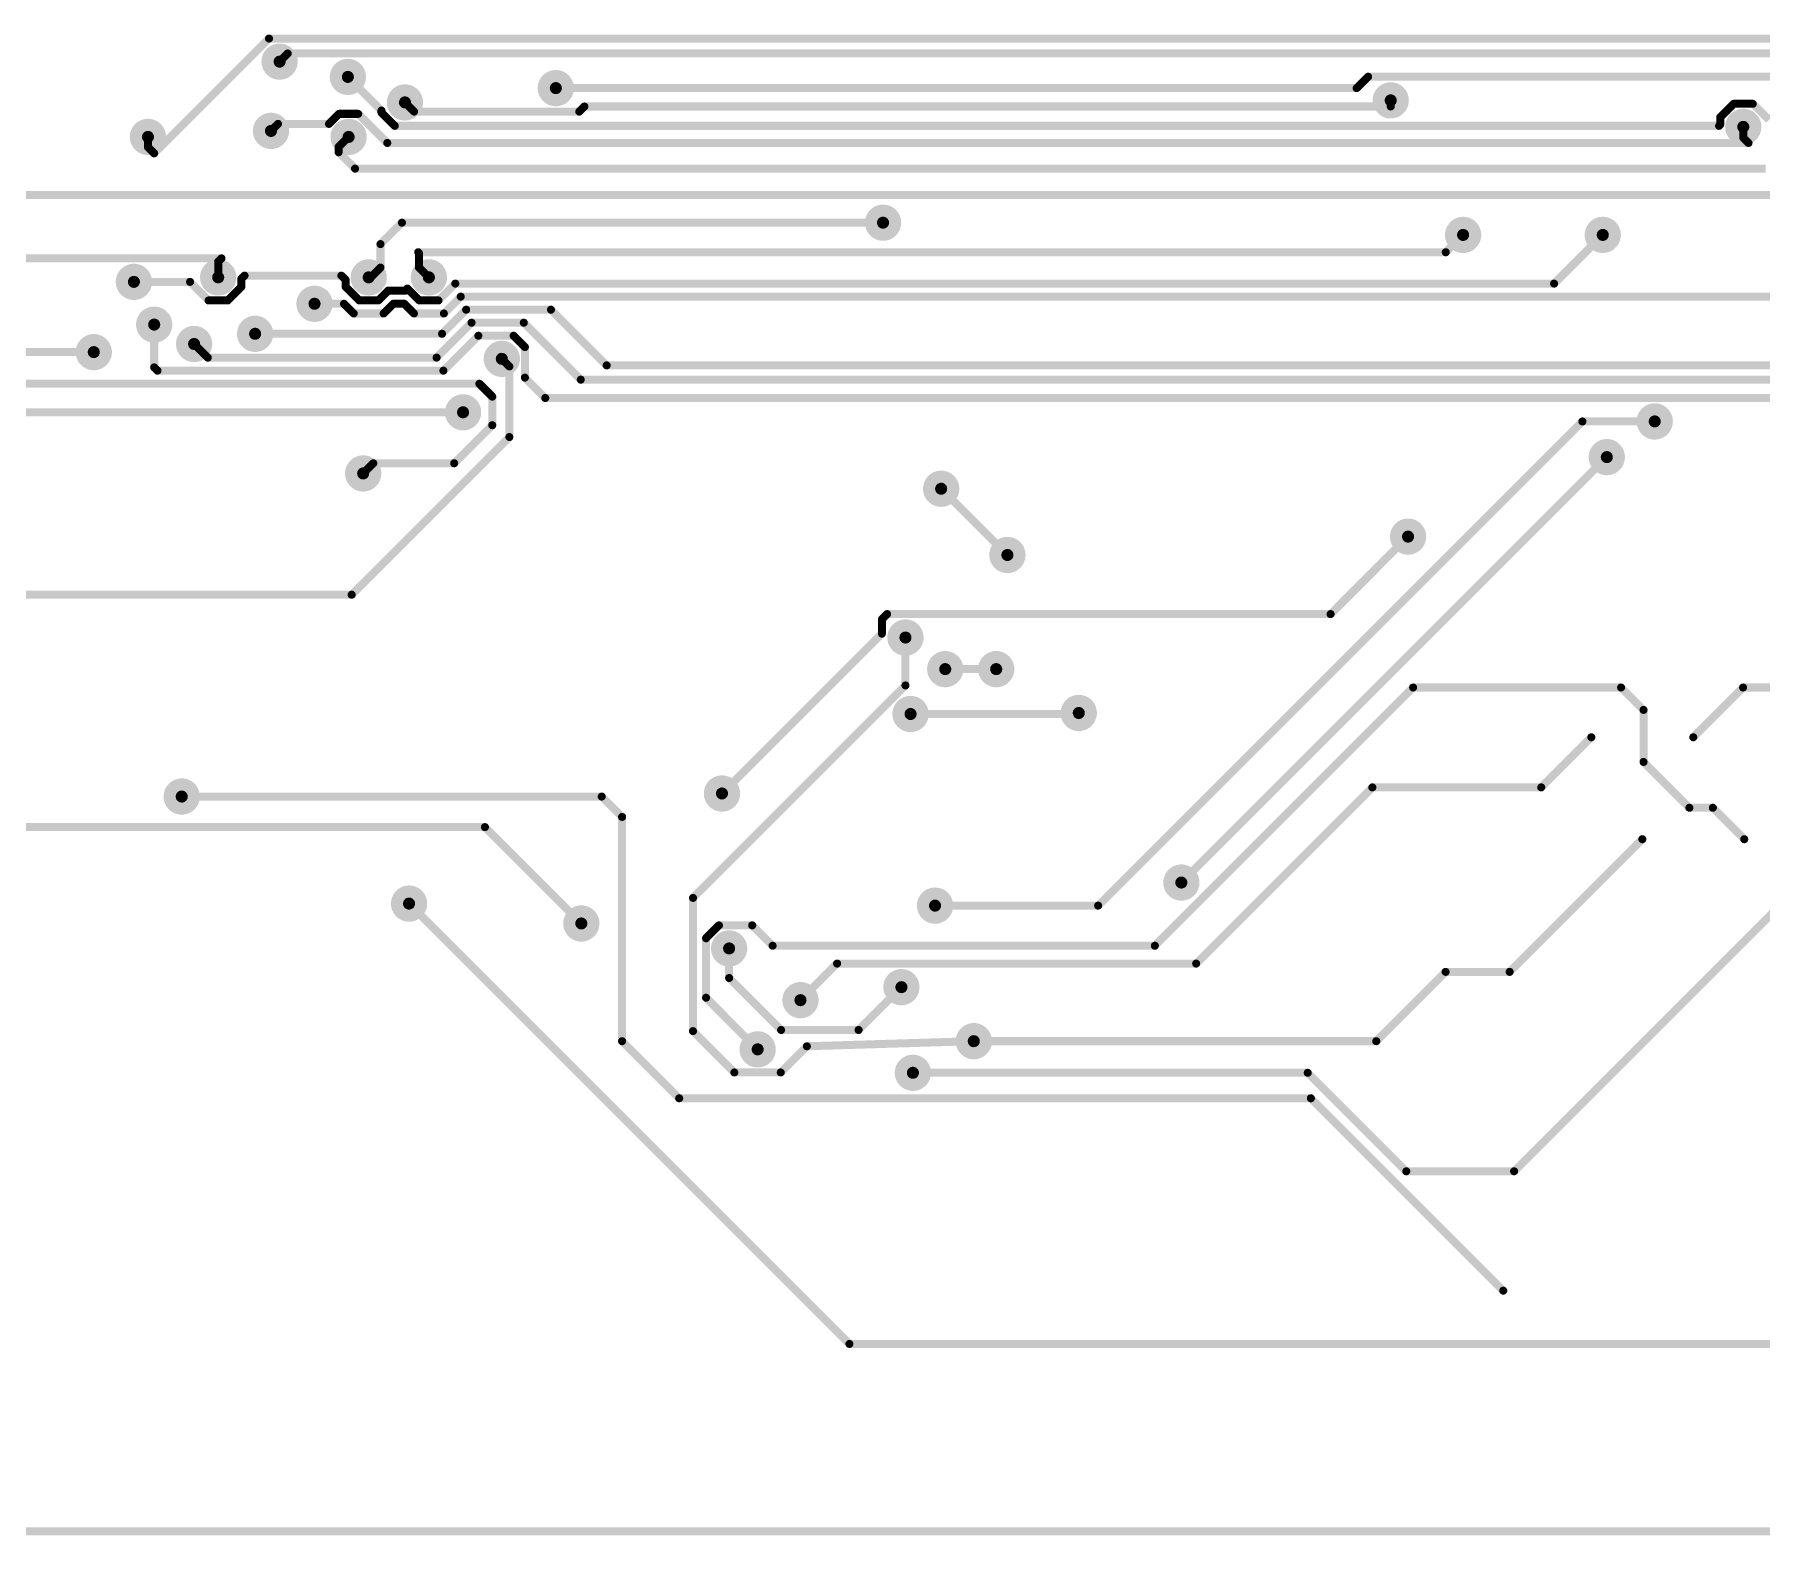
# Model space of a CAD drawing. Header units: millimetres. Extents: x 72 to 295, y 82 to 163.
# Drawn here: x 229.33 to 272.36, y 82.33 to 119.73 of the extents above; entities that cross this region are included whole.
import ezdxf

# ---------------------------------------------------------------- set-up
doc = ezdxf.new("R2010")
doc.units = ezdxf.units.MM

msp = doc.modelspace()

# ---------------------------------------------------------------- linework, layer by layer
at = {"color": 7, "const_width": 0.2}
for points in [[(235.169, 119.634), (232.308, 116.773)], [(284.037, 119.634), (235.169, 119.634)], [(235.636, 119.262), (235.433, 119.059)], [(282.461, 119.262), (235.636, 119.262)], [(237.972, 117.841), (237.134, 118.678)], [(262.555, 118.683), (262.27, 118.399)], [(277.083, 118.683), (262.555, 118.683)], [(262.27, 118.399), (242.316, 118.399)], [(237.972, 117.789), (237.972, 117.841)], [(238.785, 117.814), (238.557, 118.043)], [(242.9, 117.814), (238.785, 117.814)], [(243.027, 117.941), (242.9, 117.814)], [(263.119, 117.941), (243.027, 117.941)], [(263.119, 117.941), (263.119, 118.094)], [(271.665, 118.008), (271.328, 117.671)], [(272.141, 118.008), (271.665, 118.008)], [(272.541, 117.608), (272.141, 118.008)], [(235.394, 117.508), (235.219, 117.333)], [(236.665, 117.508), (235.394, 117.508)], [(236.915, 117.758), (236.665, 117.508)], [(237.391, 117.758), (236.915, 117.758)], [(238.116, 117.033), (237.391, 117.758)], [(238.302, 117.459), (237.972, 117.789)], [(271.301, 117.459), (238.302, 117.459)], [(271.328, 117.486), (271.301, 117.459)], [(271.328, 117.486), (271.328, 117.671)], [(271.903, 117.164), (271.903, 117.433)], [(232.153, 116.928), (232.153, 117.183)], [(237.153, 117.183), (236.903, 116.933)], [(272.034, 117.033), (238.116, 117.033)], [(272.034, 117.033), (271.903, 117.164)], [(232.308, 116.773), (232.153, 116.928)], [(236.903, 116.801), (236.903, 116.933)], [(237.312, 116.392), (236.903, 116.801)], [(272.458, 116.392), (237.312, 116.392)], [(273.279, 115.733), (228.174, 115.733)], [(238.481, 115.046), (237.947, 114.512)], [(250.469, 115.046), (238.481, 115.046)], [(237.947, 113.928), (237.947, 114.512)], [(264.922, 114.741), (264.49, 114.309)], [(268.402, 114.741), (267.189, 113.528)], [(233.985, 114.157), (228.498, 114.157)], [(233.985, 114.157), (233.903, 114.075)], [(233.903, 113.683), (233.903, 114.075)], [(237.947, 113.928), (237.702, 113.683)], [(238.903, 114.293), (238.887, 114.309)], [(264.49, 114.309), (238.887, 114.309)], [(238.903, 113.933), (238.903, 114.293)], [(239.153, 113.683), (238.903, 113.933)], [(233.202, 113.571), (231.803, 113.571)], [(233.665, 113.108), (233.202, 113.571)], [(234.56, 113.725), (234.478, 113.643)], [(234.478, 113.445), (234.478, 113.643)], [(236.972, 113.725), (234.56, 113.725)], [(237.078, 113.619), (236.972, 113.725)], [(237.078, 113.445), (237.078, 113.619)], [(237.702, 113.683), (237.653, 113.683)], [(239.811, 113.528), (239.391, 113.108)], [(267.189, 113.528), (239.811, 113.528)], [(234.141, 113.108), (233.665, 113.108)], [(234.478, 113.445), (234.141, 113.108)], [(237.415, 113.108), (237.078, 113.445)], [(237.891, 113.108), (237.415, 113.108)], [(238.133, 113.35), (237.891, 113.108)], [(238.563, 113.35), (238.133, 113.35)], [(238.618, 113.405), (238.563, 113.35)], [(238.915, 113.108), (238.618, 113.405)], [(238.618, 113.405), (238.618, 113.405)], [(239.391, 113.108), (238.915, 113.108)], [(239.946, 113.203), (239.526, 112.783)], [(285.388, 113.203), (239.946, 113.203)], [(237.038, 113.025), (236.303, 113.025)], [(237.28, 112.783), (237.038, 113.025)], [(238.026, 112.783), (237.28, 112.783)], [(238.268, 113.025), (238.026, 112.783)], [(238.538, 113.025), (238.268, 113.025)], [(238.78, 112.783), (238.538, 113.025)], [(239.526, 112.783), (238.78, 112.783)], [(240.081, 112.878), (239.48, 112.277)], [(242.195, 112.878), (240.081, 112.878)], [(243.583, 111.49), (242.195, 112.878)], [(232.308, 111.439), (232.308, 112.506)], [(239.48, 112.277), (234.823, 112.277)], [(240.215, 112.553), (239.345, 111.683)], [(240.386, 112.228), (239.515, 111.358)], [(241.518, 112.553), (240.215, 112.553)], [(241.264, 112.228), (240.386, 112.228)], [(241.545, 111.947), (241.264, 112.228)], [(242.937, 111.134), (241.518, 112.553)], [(230.803, 111.82), (225.652, 111.82)], [(233.644, 111.683), (233.303, 112.023)], [(241.545, 111.185), (241.545, 111.947)], [(232.39, 111.358), (232.308, 111.439)], [(239.515, 111.358), (232.39, 111.358)], [(239.345, 111.683), (233.644, 111.683)], [(241.159, 111.464), (240.97, 111.653)], [(241.159, 109.704), (241.159, 111.464)], [(289.179, 111.49), (243.583, 111.49)], [(240.411, 111.033), (217.903, 111.033)], [(240.732, 110.712), (240.411, 111.033)], [(242.053, 110.677), (241.545, 111.185)], [(289.408, 111.134), (242.937, 111.134)], [(240.732, 110), (240.732, 110.712)], [(273.05, 110.677), (242.053, 110.677)], [(240.005, 110.321), (217.212, 110.321)], [(267.894, 110.093), (255.829, 98.028)], [(269.697, 110.093), (267.894, 110.093)], [(241.159, 109.704), (237.229, 105.775)], [(240.732, 110), (239.783, 109.051)], [(268.503, 109.204), (257.902, 98.603)], [(237.769, 109.051), (237.515, 108.797)], [(239.783, 109.051), (237.769, 109.051)], [(253.568, 106.765), (251.917, 108.416)], [(263.55, 107.223), (261.62, 105.292)], [(237.229, 105.775), (216.535, 105.775)], [(250.571, 105.292), (250.44, 105.161)], [(250.44, 104.806), (250.44, 105.161)], [(261.62, 105.292), (250.571, 105.292)], [(250.44, 104.806), (246.456, 100.822)], [(251.028, 103.514), (251.028, 104.708)], [(253.289, 103.921), (252.019, 103.921)], [(251.028, 103.514), (245.734, 98.22)], [(263.677, 103.463), (257.242, 97.028)], [(268.859, 103.463), (263.677, 103.463)], [(269.418, 102.905), (268.859, 103.463)], [(271.898, 103.463), (270.658, 102.223)], [(290.059, 103.463), (271.898, 103.463)], [(255.321, 102.803), (251.155, 102.803)], [(255.346, 102.828), (255.321, 102.803)], [(269.418, 101.609), (269.418, 102.905)], [(268.118, 102.223), (266.869, 100.974)], [(270.561, 100.466), (269.418, 101.609)], [(243.459, 100.746), (232.994, 100.746)], [(243.967, 100.238), (243.459, 100.746)], [(262.661, 100.974), (258.271, 96.584)], [(266.869, 100.974), (262.661, 100.974)], [(243.967, 94.65), (243.967, 100.238)], [(271.145, 100.466), (270.561, 100.466)], [(271.928, 99.683), (271.145, 100.466)], [(240.55, 99.984), (217.603, 99.984)], [(242.951, 97.583), (240.55, 99.984)], [(269.388, 99.683), (266.082, 96.377)], [(274.468, 99.683), (266.193, 91.408)], [(249.631, 87.106), (238.658, 98.079)], [(245.734, 94.901), (245.734, 98.22)], [(255.829, 98.028), (251.765, 98.028)], [(246.38, 97.536), (246.059, 97.215)], [(246.059, 95.733), (246.059, 97.215)], [(247.209, 97.536), (246.38, 97.536)], [(247.717, 97.028), (247.209, 97.536)], [(246.634, 96.224), (246.634, 96.961)], [(257.242, 97.028), (247.717, 97.028)], [(249.324, 96.584), (248.412, 95.672)], [(258.271, 96.584), (249.324, 96.584)], [(264.486, 96.377), (262.759, 94.65)], [(266.082, 96.377), (264.486, 96.377)], [(247.929, 94.929), (246.634, 96.224)], [(250.927, 95.996), (249.86, 94.929)], [(247.345, 94.446), (246.059, 95.733)], [(245.389, 93.227), (243.967, 94.65)], [(246.763, 93.871), (245.734, 94.901)], [(249.86, 94.929), (247.929, 94.929)], [(252.73, 94.65), (248.571, 94.523)], [(262.759, 94.65), (252.73, 94.65)], [(248.571, 94.523), (247.92, 93.871)], [(247.92, 93.871), (246.763, 93.871)], [(261.051, 93.862), (251.213, 93.862)], [(263.506, 91.408), (261.051, 93.862)], [(261.129, 93.227), (245.389, 93.227)], [(265.923, 88.433), (261.129, 93.227)], [(266.193, 91.408), (263.506, 91.408)], [(272.786, 87.106), (249.631, 87.106)], [(294.403, 82.433), (194.403, 82.433)]]:
    msp.add_lwpolyline(points, dxfattribs=at)
at = {"color": 7}
for points, const_width in [([(235.219, 119.634, -1), (235.119, 119.634, -1)], 0.1), ([(235.219, 119.634, -1), (235.119, 119.634, -1)], 0.1), ([(235.658, 119.059, -1), (235.207, 119.059, -1)], 0.452), ([(235.608, 119.059, -1), (235.258, 119.059, -1)], 0.35), ([(235.508, 119.059, -1), (235.358, 119.059, -1)], 0.15), ([(235.686, 119.262, -1), (235.586, 119.262, -1)], 0.1), ([(235.686, 119.262, -1), (235.586, 119.262, -1)], 0.1), ([(235.483, 119.059, -1), (235.383, 119.059, -1)], 0.1), ([(237.36, 118.678, -1), (236.909, 118.678, -1)], 0.452), ([(237.309, 118.678, -1), (236.959, 118.678, -1)], 0.35), ([(237.209, 118.678, -1), (237.059, 118.678, -1)], 0.15), ([(237.184, 118.678, -1), (237.084, 118.678, -1)], 0.1), ([(242.542, 118.399, -1), (242.09, 118.399, -1)], 0.452), ([(262.605, 118.683, -1), (262.505, 118.683, -1)], 0.1), ([(262.605, 118.683, -1), (262.505, 118.683, -1)], 0.1), ([(238.783, 118.043, -1), (238.331, 118.043, -1)], 0.452), ([(238.732, 118.043, -1), (238.382, 118.043, -1)], 0.35), ([(242.491, 118.399, -1), (242.141, 118.399, -1)], 0.35), ([(242.391, 118.399, -1), (242.241, 118.399, -1)], 0.15), ([(242.366, 118.399, -1), (242.266, 118.399, -1)], 0.1), ([(262.32, 118.399, -1), (262.22, 118.399, -1)], 0.1), ([(262.32, 118.399, -1), (262.22, 118.399, -1)], 0.1), ([(263.344, 118.094, -1), (262.893, 118.094, -1)], 0.452), ([(263.294, 118.094, -1), (262.944, 118.094, -1)], 0.35), ([(238.022, 117.841, -1), (237.922, 117.841, -1)], 0.1), ([(238.022, 117.841, -1), (237.922, 117.841, -1)], 0.1), ([(238.632, 118.043, -1), (238.482, 118.043, -1)], 0.15), ([(238.607, 118.043, -1), (238.507, 118.043, -1)], 0.1), ([(238.835, 117.814, -1), (238.735, 117.814, -1)], 0.1), ([(238.835, 117.814, -1), (238.735, 117.814, -1)], 0.1), ([(242.95, 117.814, -1), (242.85, 117.814, -1)], 0.1), ([(242.95, 117.814, -1), (242.85, 117.814, -1)], 0.1), ([(243.077, 117.941, -1), (242.977, 117.941, -1)], 0.1), ([(243.077, 117.941, -1), (242.977, 117.941, -1)], 0.1), ([(263.194, 118.094, -1), (263.044, 118.094, -1)], 0.15), ([(263.169, 118.094, -1), (263.069, 118.094, -1)], 0.1), ([(263.169, 117.941, -1), (263.069, 117.941, -1)], 0.1), ([(263.169, 117.941, -1), (263.069, 117.941, -1)], 0.1), ([(271.715, 118.008, -1), (271.615, 118.008, -1)], 0.1), ([(271.715, 118.008, -1), (271.615, 118.008, -1)], 0.1), ([(272.191, 118.008, -1), (272.091, 118.008, -1)], 0.1), ([(272.191, 118.008, -1), (272.091, 118.008, -1)], 0.1), ([(232.379, 117.183, -1), (231.927, 117.183, -1)], 0.452), ([(232.328, 117.183, -1), (231.978, 117.183, -1)], 0.35), ([(235.445, 117.333, -1), (234.993, 117.333, -1)], 0.452), ([(235.394, 117.333, -1), (235.044, 117.333, -1)], 0.35), ([(235.294, 117.333, -1), (235.144, 117.333, -1)], 0.15), ([(235.444, 117.508, -1), (235.344, 117.508, -1)], 0.1), ([(235.444, 117.508, -1), (235.344, 117.508, -1)], 0.1), ([(236.715, 117.508, -1), (236.615, 117.508, -1)], 0.1), ([(236.715, 117.508, -1), (236.615, 117.508, -1)], 0.1), ([(237.379, 117.183, -1), (236.927, 117.183, -1)], 0.452), ([(237.328, 117.183, -1), (236.978, 117.183, -1)], 0.35), ([(236.965, 117.758, -1), (236.865, 117.758, -1)], 0.1), ([(236.965, 117.758, -1), (236.865, 117.758, -1)], 0.1), ([(237.441, 117.758, -1), (237.341, 117.758, -1)], 0.1), ([(237.441, 117.758, -1), (237.341, 117.758, -1)], 0.1), ([(238.022, 117.789, -1), (237.922, 117.789, -1)], 0.1), ([(238.022, 117.789, -1), (237.922, 117.789, -1)], 0.1), ([(238.352, 117.459, -1), (238.252, 117.459, -1)], 0.1), ([(238.352, 117.459, -1), (238.252, 117.459, -1)], 0.1), ([(271.351, 117.459, -1), (271.251, 117.459, -1)], 0.1), ([(271.351, 117.459, -1), (271.251, 117.459, -1)], 0.1), ([(271.378, 117.671, -1), (271.278, 117.671, -1)], 0.1), ([(271.378, 117.671, -1), (271.278, 117.671, -1)], 0.1), ([(271.378, 117.486, -1), (271.278, 117.486, -1)], 0.1), ([(271.378, 117.486, -1), (271.278, 117.486, -1)], 0.1), ([(272.129, 117.433, -1), (271.677, 117.433, -1)], 0.452), ([(272.078, 117.433, -1), (271.728, 117.433, -1)], 0.35), ([(271.978, 117.433, -1), (271.828, 117.433, -1)], 0.15), ([(271.953, 117.433, -1), (271.853, 117.433, -1)], 0.1), ([(232.228, 117.183, -1), (232.078, 117.183, -1)], 0.15), ([(232.203, 117.183, -1), (232.103, 117.183, -1)], 0.1), ([(235.269, 117.333, -1), (235.169, 117.333, -1)], 0.1), ([(237.228, 117.183, -1), (237.078, 117.183, -1)], 0.15), ([(237.203, 117.183, -1), (237.103, 117.183, -1)], 0.1), ([(238.166, 117.033, -1), (238.066, 117.033, -1)], 0.1), ([(238.166, 117.033, -1), (238.066, 117.033, -1)], 0.1), ([(271.953, 117.164, -1), (271.853, 117.164, -1)], 0.1), ([(271.953, 117.164, -1), (271.853, 117.164, -1)], 0.1), ([(272.084, 117.033, -1), (271.984, 117.033, -1)], 0.1), ([(272.084, 117.033, -1), (271.984, 117.033, -1)], 0.1), ([(232.203, 116.928, -1), (232.103, 116.928, -1)], 0.1), ([(232.203, 116.928, -1), (232.103, 116.928, -1)], 0.1), ([(232.358, 116.773, -1), (232.258, 116.773, -1)], 0.1), ([(232.358, 116.773, -1), (232.258, 116.773, -1)], 0.1), ([(236.953, 116.933, -1), (236.853, 116.933, -1)], 0.1), ([(236.953, 116.933, -1), (236.853, 116.933, -1)], 0.1), ([(236.953, 116.801, -1), (236.853, 116.801, -1)], 0.1), ([(236.953, 116.801, -1), (236.853, 116.801, -1)], 0.1), ([(237.362, 116.392, -1), (237.262, 116.392, -1)], 0.1), ([(237.362, 116.392, -1), (237.262, 116.392, -1)], 0.1), ([(250.695, 115.046, -1), (250.244, 115.046, -1)], 0.452), ([(250.644, 115.046, -1), (250.294, 115.046, -1)], 0.35), ([(238.531, 115.046, -1), (238.431, 115.046, -1)], 0.1), ([(238.531, 115.046, -1), (238.431, 115.046, -1)], 0.1), ([(250.544, 115.046, -1), (250.394, 115.046, -1)], 0.15), ([(250.519, 115.046, -1), (250.419, 115.046, -1)], 0.1), ([(265.148, 114.741, -1), (264.696, 114.741, -1)], 0.452), ([(265.097, 114.741, -1), (264.747, 114.741, -1)], 0.35), ([(264.997, 114.741, -1), (264.847, 114.741, -1)], 0.15), ([(268.628, 114.741, -1), (268.176, 114.741, -1)], 0.452), ([(268.577, 114.741, -1), (268.227, 114.741, -1)], 0.35), ([(268.477, 114.741, -1), (268.327, 114.741, -1)], 0.15), ([(237.997, 114.512, -1), (237.897, 114.512, -1)], 0.1), ([(237.997, 114.512, -1), (237.897, 114.512, -1)], 0.1), ([(264.972, 114.741, -1), (264.872, 114.741, -1)], 0.1), ([(268.452, 114.741, -1), (268.352, 114.741, -1)], 0.1), ([(234.129, 113.683, -1), (233.677, 113.683, -1)], 0.452), ([(234.078, 113.683, -1), (233.728, 113.683, -1)], 0.35), ([(233.953, 114.075, -1), (233.853, 114.075, -1)], 0.1), ([(233.953, 114.075, -1), (233.853, 114.075, -1)], 0.1), ([(234.035, 114.157, -1), (233.935, 114.157, -1)], 0.1), ([(234.035, 114.157, -1), (233.935, 114.157, -1)], 0.1), ([(237.879, 113.683, -1), (237.427, 113.683, -1)], 0.452), ([(237.828, 113.683, -1), (237.478, 113.683, -1)], 0.35), ([(237.997, 113.928, -1), (237.897, 113.928, -1)], 0.1), ([(237.997, 113.928, -1), (237.897, 113.928, -1)], 0.1), ([(239.379, 113.683, -1), (238.927, 113.683, -1)], 0.452), ([(238.937, 114.309, -1), (238.837, 114.309, -1)], 0.1), ([(238.937, 114.309, -1), (238.837, 114.309, -1)], 0.1), ([(238.953, 114.293, -1), (238.853, 114.293, -1)], 0.1), ([(238.953, 114.293, -1), (238.853, 114.293, -1)], 0.1), ([(238.953, 113.933, -1), (238.853, 113.933, -1)], 0.1), ([(238.953, 113.933, -1), (238.853, 113.933, -1)], 0.1), ([(239.328, 113.683, -1), (238.978, 113.683, -1)], 0.35), ([(264.54, 114.309, -1), (264.44, 114.309, -1)], 0.1), ([(264.54, 114.309, -1), (264.44, 114.309, -1)], 0.1), ([(232.029, 113.571, -1), (231.577, 113.571, -1)], 0.452), ([(231.978, 113.571, -1), (231.628, 113.571, -1)], 0.35), ([(231.878, 113.571, -1), (231.728, 113.571, -1)], 0.15), ([(231.853, 113.571, -1), (231.753, 113.571, -1)], 0.1), ([(233.252, 113.571, -1), (233.152, 113.571, -1)], 0.1), ([(233.252, 113.571, -1), (233.152, 113.571, -1)], 0.1), ([(233.978, 113.683, -1), (233.828, 113.683, -1)], 0.15), ([(233.953, 113.683, -1), (233.853, 113.683, -1)], 0.1), ([(234.528, 113.643, -1), (234.428, 113.643, -1)], 0.1), ([(234.528, 113.643, -1), (234.428, 113.643, -1)], 0.1), ([(234.61, 113.725, -1), (234.51, 113.725, -1)], 0.1), ([(234.61, 113.725, -1), (234.51, 113.725, -1)], 0.1), ([(237.022, 113.725, -1), (236.922, 113.725, -1)], 0.1), ([(237.022, 113.725, -1), (236.922, 113.725, -1)], 0.1), ([(237.128, 113.619, -1), (237.028, 113.619, -1)], 0.1), ([(237.128, 113.619, -1), (237.028, 113.619, -1)], 0.1), ([(237.728, 113.683, -1), (237.578, 113.683, -1)], 0.15), ([(237.703, 113.683, -1), (237.603, 113.683, -1)], 0.1), ([(237.752, 113.683, -1), (237.652, 113.683, -1)], 0.1), ([(237.752, 113.683, -1), (237.652, 113.683, -1)], 0.1), ([(239.228, 113.683, -1), (239.078, 113.683, -1)], 0.15), ([(239.203, 113.683, -1), (239.103, 113.683, -1)], 0.1), ([(239.861, 113.528, -1), (239.761, 113.528, -1)], 0.1), ([(239.861, 113.528, -1), (239.761, 113.528, -1)], 0.1), ([(267.239, 113.528, -1), (267.139, 113.528, -1)], 0.1), ([(267.239, 113.528, -1), (267.139, 113.528, -1)], 0.1), ([(233.715, 113.108, -1), (233.615, 113.108, -1)], 0.1), ([(233.715, 113.108, -1), (233.615, 113.108, -1)], 0.1), ([(234.191, 113.108, -1), (234.091, 113.108, -1)], 0.1), ([(234.191, 113.108, -1), (234.091, 113.108, -1)], 0.1), ([(234.528, 113.445, -1), (234.428, 113.445, -1)], 0.1), ([(234.528, 113.445, -1), (234.428, 113.445, -1)], 0.1), ([(236.529, 113.025, -1), (236.077, 113.025, -1)], 0.452), ([(236.478, 113.025, -1), (236.128, 113.025, -1)], 0.35), ([(236.378, 113.025, -1), (236.228, 113.025, -1)], 0.15), ([(237.128, 113.445, -1), (237.028, 113.445, -1)], 0.1), ([(237.128, 113.445, -1), (237.028, 113.445, -1)], 0.1), ([(237.465, 113.108, -1), (237.365, 113.108, -1)], 0.1), ([(237.465, 113.108, -1), (237.365, 113.108, -1)], 0.1), ([(237.941, 113.108, -1), (237.841, 113.108, -1)], 0.1), ([(237.941, 113.108, -1), (237.841, 113.108, -1)], 0.1), ([(238.183, 113.35, -1), (238.083, 113.35, -1)], 0.1), ([(238.183, 113.35, -1), (238.083, 113.35, -1)], 0.1), ([(238.613, 113.35, -1), (238.513, 113.35, -1)], 0.1), ([(238.613, 113.35, -1), (238.513, 113.35, -1)], 0.1), ([(238.668, 113.405, -1), (238.568, 113.405, -1)], 0.1), ([(238.668, 113.405, -1), (238.568, 113.405, -1)], 0.1), ([(238.668, 113.405, -1), (238.568, 113.405, -1)], 0.1), ([(238.668, 113.405, -1), (238.568, 113.405, -1)], 0.1), ([(238.965, 113.108, -1), (238.865, 113.108, -1)], 0.1), ([(238.965, 113.108, -1), (238.865, 113.108, -1)], 0.1), ([(239.441, 113.108, -1), (239.341, 113.108, -1)], 0.1), ([(239.441, 113.108, -1), (239.341, 113.108, -1)], 0.1), ([(239.996, 113.203, -1), (239.896, 113.203, -1)], 0.1), ([(239.996, 113.203, -1), (239.896, 113.203, -1)], 0.1), ([(232.534, 112.506, -1), (232.083, 112.506, -1)], 0.452), ([(232.483, 112.506, -1), (232.133, 112.506, -1)], 0.35), ([(236.353, 113.025, -1), (236.253, 113.025, -1)], 0.1), ([(237.088, 113.025, -1), (236.988, 113.025, -1)], 0.1), ([(237.088, 113.025, -1), (236.988, 113.025, -1)], 0.1), ([(237.33, 112.783, -1), (237.23, 112.783, -1)], 0.1), ([(237.33, 112.783, -1), (237.23, 112.783, -1)], 0.1), ([(238.076, 112.783, -1), (237.976, 112.783, -1)], 0.1), ([(238.076, 112.783, -1), (237.976, 112.783, -1)], 0.1), ([(238.318, 113.025, -1), (238.218, 113.025, -1)], 0.1), ([(238.318, 113.025, -1), (238.218, 113.025, -1)], 0.1), ([(238.588, 113.025, -1), (238.488, 113.025, -1)], 0.1), ([(238.588, 113.025, -1), (238.488, 113.025, -1)], 0.1), ([(238.83, 112.783, -1), (238.73, 112.783, -1)], 0.1), ([(238.83, 112.783, -1), (238.73, 112.783, -1)], 0.1), ([(239.576, 112.783, -1), (239.476, 112.783, -1)], 0.1), ([(239.576, 112.783, -1), (239.476, 112.783, -1)], 0.1), ([(240.131, 112.878, -1), (240.031, 112.878, -1)], 0.1), ([(240.131, 112.878, -1), (240.031, 112.878, -1)], 0.1), ([(242.245, 112.878, -1), (242.145, 112.878, -1)], 0.1), ([(242.245, 112.878, -1), (242.145, 112.878, -1)], 0.1), ([(232.383, 112.506, -1), (232.233, 112.506, -1)], 0.15), ([(232.358, 112.506, -1), (232.258, 112.506, -1)], 0.1), ([(233.529, 112.023, -1), (233.077, 112.023, -1)], 0.452), ([(233.478, 112.023, -1), (233.128, 112.023, -1)], 0.35), ([(235.049, 112.277, -1), (234.597, 112.277, -1)], 0.452), ([(234.998, 112.277, -1), (234.648, 112.277, -1)], 0.35), ([(234.898, 112.277, -1), (234.748, 112.277, -1)], 0.15), ([(234.873, 112.277, -1), (234.773, 112.277, -1)], 0.1), ([(239.53, 112.277, -1), (239.43, 112.277, -1)], 0.1), ([(239.53, 112.277, -1), (239.43, 112.277, -1)], 0.1), ([(240.265, 112.553, -1), (240.165, 112.553, -1)], 0.1), ([(240.265, 112.553, -1), (240.165, 112.553, -1)], 0.1), ([(240.436, 112.228, -1), (240.336, 112.228, -1)], 0.1), ([(240.436, 112.228, -1), (240.336, 112.228, -1)], 0.1), ([(241.314, 112.228, -1), (241.214, 112.228, -1)], 0.1), ([(241.314, 112.228, -1), (241.214, 112.228, -1)], 0.1), ([(241.568, 112.553, -1), (241.468, 112.553, -1)], 0.1), ([(241.568, 112.553, -1), (241.468, 112.553, -1)], 0.1), ([(231.029, 111.82, -1), (230.577, 111.82, -1)], 0.452), ([(230.978, 111.82, -1), (230.628, 111.82, -1)], 0.35), ([(230.878, 111.82, -1), (230.728, 111.82, -1)], 0.15), ([(230.853, 111.82, -1), (230.753, 111.82, -1)], 0.1), ([(233.378, 112.023, -1), (233.228, 112.023, -1)], 0.15), ([(233.353, 112.023, -1), (233.253, 112.023, -1)], 0.1), ([(241.196, 111.653, -1), (240.744, 111.653, -1)], 0.452), ([(241.145, 111.653, -1), (240.795, 111.653, -1)], 0.35), ([(241.595, 111.947, -1), (241.495, 111.947, -1)], 0.1), ([(241.595, 111.947, -1), (241.495, 111.947, -1)], 0.1), ([(232.358, 111.439, -1), (232.258, 111.439, -1)], 0.1), ([(232.358, 111.439, -1), (232.258, 111.439, -1)], 0.1), ([(232.44, 111.358, -1), (232.34, 111.358, -1)], 0.1), ([(232.44, 111.358, -1), (232.34, 111.358, -1)], 0.1), ([(233.694, 111.683, -1), (233.594, 111.683, -1)], 0.1), ([(233.694, 111.683, -1), (233.594, 111.683, -1)], 0.1), ([(239.395, 111.683, -1), (239.295, 111.683, -1)], 0.1), ([(239.395, 111.683, -1), (239.295, 111.683, -1)], 0.1), ([(239.565, 111.358, -1), (239.465, 111.358, -1)], 0.1), ([(239.565, 111.358, -1), (239.465, 111.358, -1)], 0.1), ([(241.045, 111.653, -1), (240.895, 111.653, -1)], 0.15), ([(241.02, 111.653, -1), (240.92, 111.653, -1)], 0.1), ([(241.209, 111.464, -1), (241.109, 111.464, -1)], 0.1), ([(241.209, 111.464, -1), (241.109, 111.464, -1)], 0.1), ([(243.633, 111.49, -1), (243.533, 111.49, -1)], 0.1), ([(243.633, 111.49, -1), (243.533, 111.49, -1)], 0.1), ([(240.461, 111.033, -1), (240.361, 111.033, -1)], 0.1), ([(240.461, 111.033, -1), (240.361, 111.033, -1)], 0.1), ([(241.595, 111.185, -1), (241.495, 111.185, -1)], 0.1), ([(241.595, 111.185, -1), (241.495, 111.185, -1)], 0.1), ([(242.987, 111.134, -1), (242.887, 111.134, -1)], 0.1), ([(242.987, 111.134, -1), (242.887, 111.134, -1)], 0.1), ([(240.23, 110.321, -1), (239.779, 110.321, -1)], 0.452), ([(240.18, 110.321, -1), (239.83, 110.321, -1)], 0.35), ([(240.782, 110.712, -1), (240.682, 110.712, -1)], 0.1), ([(240.782, 110.712, -1), (240.682, 110.712, -1)], 0.1), ([(242.103, 110.677, -1), (242.003, 110.677, -1)], 0.1), ([(242.103, 110.677, -1), (242.003, 110.677, -1)], 0.1), ([(240.08, 110.321, -1), (239.93, 110.321, -1)], 0.15), ([(240.055, 110.321, -1), (239.955, 110.321, -1)], 0.1), ([(267.944, 110.093, -1), (267.844, 110.093, -1)], 0.1), ([(267.944, 110.093, -1), (267.844, 110.093, -1)], 0.1), ([(269.923, 110.093, -1), (269.471, 110.093, -1)], 0.452), ([(269.872, 110.093, -1), (269.522, 110.093, -1)], 0.35), ([(269.772, 110.093, -1), (269.622, 110.093, -1)], 0.15), ([(269.747, 110.093, -1), (269.647, 110.093, -1)], 0.1), ([(240.782, 110, -1), (240.682, 110, -1)], 0.1), ([(240.782, 110, -1), (240.682, 110, -1)], 0.1), ([(241.209, 109.704, -1), (241.109, 109.704, -1)], 0.1), ([(241.209, 109.704, -1), (241.109, 109.704, -1)], 0.1), ([(268.729, 109.204, -1), (268.278, 109.204, -1)], 0.452), ([(268.678, 109.204, -1), (268.328, 109.204, -1)], 0.35), ([(268.578, 109.204, -1), (268.428, 109.204, -1)], 0.15), ([(268.553, 109.204, -1), (268.453, 109.204, -1)], 0.1), ([(237.741, 108.797, -1), (237.29, 108.797, -1)], 0.452), ([(237.69, 108.797, -1), (237.34, 108.797, -1)], 0.35), ([(237.59, 108.797, -1), (237.44, 108.797, -1)], 0.15), ([(237.565, 108.797, -1), (237.465, 108.797, -1)], 0.1), ([(237.819, 109.051, -1), (237.719, 109.051, -1)], 0.1), ([(237.819, 109.051, -1), (237.719, 109.051, -1)], 0.1), ([(239.833, 109.051, -1), (239.733, 109.051, -1)], 0.1), ([(239.833, 109.051, -1), (239.733, 109.051, -1)], 0.1), ([(252.143, 108.416, -1), (251.691, 108.416, -1)], 0.452), ([(252.092, 108.416, -1), (251.742, 108.416, -1)], 0.35), ([(251.992, 108.416, -1), (251.842, 108.416, -1)], 0.15), ([(251.967, 108.416, -1), (251.867, 108.416, -1)], 0.1), ([(263.776, 107.223, -1), (263.325, 107.223, -1)], 0.452), ([(253.794, 106.765, -1), (253.342, 106.765, -1)], 0.452), ([(263.725, 107.223, -1), (263.375, 107.223, -1)], 0.35), ([(263.625, 107.223, -1), (263.475, 107.223, -1)], 0.15), ([(263.6, 107.223, -1), (263.5, 107.223, -1)], 0.1), ([(253.743, 106.765, -1), (253.393, 106.765, -1)], 0.35), ([(253.643, 106.765, -1), (253.493, 106.765, -1)], 0.15), ([(253.618, 106.765, -1), (253.518, 106.765, -1)], 0.1), ([(237.279, 105.775, -1), (237.179, 105.775, -1)], 0.1), ([(237.279, 105.775, -1), (237.179, 105.775, -1)], 0.1), ([(250.49, 105.161, -1), (250.39, 105.161, -1)], 0.1), ([(250.49, 105.161, -1), (250.39, 105.161, -1)], 0.1), ([(250.621, 105.292, -1), (250.521, 105.292, -1)], 0.1), ([(250.621, 105.292, -1), (250.521, 105.292, -1)], 0.1), ([(251.254, 104.708, -1), (250.802, 104.708, -1)], 0.452), ([(251.203, 104.708, -1), (250.853, 104.708, -1)], 0.35), ([(261.67, 105.292, -1), (261.57, 105.292, -1)], 0.1), ([(261.67, 105.292, -1), (261.57, 105.292, -1)], 0.1), ([(250.49, 104.806, -1), (250.39, 104.806, -1)], 0.1), ([(250.49, 104.806, -1), (250.39, 104.806, -1)], 0.1), ([(251.103, 104.708, -1), (250.953, 104.708, -1)], 0.15), ([(251.078, 104.708, -1), (250.978, 104.708, -1)], 0.1), ([(252.245, 103.921, -1), (251.793, 103.921, -1)], 0.452), ([(252.194, 103.921, -1), (251.844, 103.921, -1)], 0.35), ([(253.515, 103.921, -1), (253.063, 103.921, -1)], 0.452), ([(253.464, 103.921, -1), (253.114, 103.921, -1)], 0.35), ([(252.094, 103.921, -1), (251.944, 103.921, -1)], 0.15), ([(252.069, 103.921, -1), (251.969, 103.921, -1)], 0.1), ([(253.364, 103.921, -1), (253.214, 103.921, -1)], 0.15), ([(253.339, 103.921, -1), (253.239, 103.921, -1)], 0.1), ([(251.078, 103.514, -1), (250.978, 103.514, -1)], 0.1), ([(251.078, 103.514, -1), (250.978, 103.514, -1)], 0.1), ([(255.572, 102.828, -1), (255.12, 102.828, -1)], 0.452), ([(263.727, 103.463, -1), (263.627, 103.463, -1)], 0.1), ([(263.727, 103.463, -1), (263.627, 103.463, -1)], 0.1), ([(268.909, 103.463, -1), (268.809, 103.463, -1)], 0.1), ([(268.909, 103.463, -1), (268.809, 103.463, -1)], 0.1), ([(271.948, 103.463, -1), (271.848, 103.463, -1)], 0.1), ([(271.948, 103.463, -1), (271.848, 103.463, -1)], 0.1), ([(251.381, 102.803, -1), (250.929, 102.803, -1)], 0.452), ([(251.33, 102.803, -1), (250.98, 102.803, -1)], 0.35), ([(251.23, 102.803, -1), (251.08, 102.803, -1)], 0.15), ([(251.205, 102.803, -1), (251.105, 102.803, -1)], 0.1), ([(255.521, 102.828, -1), (255.171, 102.828, -1)], 0.35), ([(255.421, 102.828, -1), (255.271, 102.828, -1)], 0.15), ([(255.371, 102.803, -1), (255.271, 102.803, -1)], 0.1), ([(255.371, 102.803, -1), (255.271, 102.803, -1)], 0.1), ([(255.396, 102.828, -1), (255.296, 102.828, -1)], 0.1), ([(269.468, 102.905, -1), (269.368, 102.905, -1)], 0.1), ([(269.468, 102.905, -1), (269.368, 102.905, -1)], 0.1), ([(268.168, 102.223, -1), (268.068, 102.223, -1)], 0.1), ([(270.708, 102.223, -1), (270.608, 102.223, -1)], 0.1), ([(269.468, 101.609, -1), (269.368, 101.609, -1)], 0.1), ([(269.468, 101.609, -1), (269.368, 101.609, -1)], 0.1), ([(233.22, 100.746, -1), (232.768, 100.746, -1)], 0.452), ([(246.682, 100.822, -1), (246.23, 100.822, -1)], 0.452), ([(246.631, 100.822, -1), (246.281, 100.822, -1)], 0.35), ([(233.169, 100.746, -1), (232.819, 100.746, -1)], 0.35), ([(233.069, 100.746, -1), (232.919, 100.746, -1)], 0.15), ([(233.044, 100.746, -1), (232.944, 100.746, -1)], 0.1), ([(243.509, 100.746, -1), (243.409, 100.746, -1)], 0.1), ([(243.509, 100.746, -1), (243.409, 100.746, -1)], 0.1), ([(246.531, 100.822, -1), (246.381, 100.822, -1)], 0.15), ([(246.506, 100.822, -1), (246.406, 100.822, -1)], 0.1), ([(262.711, 100.974, -1), (262.611, 100.974, -1)], 0.1), ([(262.711, 100.974, -1), (262.611, 100.974, -1)], 0.1), ([(266.919, 100.974, -1), (266.819, 100.974, -1)], 0.1), ([(266.919, 100.974, -1), (266.819, 100.974, -1)], 0.1), ([(244.017, 100.238, -1), (243.917, 100.238, -1)], 0.1), ([(244.017, 100.238, -1), (243.917, 100.238, -1)], 0.1), ([(270.611, 100.466, -1), (270.511, 100.466, -1)], 0.1), ([(270.611, 100.466, -1), (270.511, 100.466, -1)], 0.1), ([(271.195, 100.466, -1), (271.095, 100.466, -1)], 0.1), ([(271.195, 100.466, -1), (271.095, 100.466, -1)], 0.1), ([(240.6, 99.984, -1), (240.5, 99.984, -1)], 0.1), ([(240.6, 99.984, -1), (240.5, 99.984, -1)], 0.1), ([(269.438, 99.683, -1), (269.338, 99.683, -1)], 0.1), ([(271.978, 99.683, -1), (271.878, 99.683, -1)], 0.1), ([(258.128, 98.603, -1), (257.677, 98.603, -1)], 0.452), ([(258.077, 98.603, -1), (257.727, 98.603, -1)], 0.35), ([(257.977, 98.603, -1), (257.827, 98.603, -1)], 0.15), ([(257.952, 98.603, -1), (257.852, 98.603, -1)], 0.1), ([(238.884, 98.079, -1), (238.433, 98.079, -1)], 0.452), ([(238.833, 98.079, -1), (238.483, 98.079, -1)], 0.35), ([(238.733, 98.079, -1), (238.583, 98.079, -1)], 0.15), ([(238.708, 98.079, -1), (238.608, 98.079, -1)], 0.1), ([(245.784, 98.22, -1), (245.684, 98.22, -1)], 0.1), ([(245.784, 98.22, -1), (245.684, 98.22, -1)], 0.1), ([(251.991, 98.028, -1), (251.539, 98.028, -1)], 0.452), ([(251.94, 98.028, -1), (251.59, 98.028, -1)], 0.35), ([(251.84, 98.028, -1), (251.69, 98.028, -1)], 0.15), ([(251.815, 98.028, -1), (251.715, 98.028, -1)], 0.1), ([(255.879, 98.028, -1), (255.779, 98.028, -1)], 0.1), ([(255.879, 98.028, -1), (255.779, 98.028, -1)], 0.1), ([(243.177, 97.583, -1), (242.725, 97.583, -1)], 0.452), ([(243.126, 97.583, -1), (242.776, 97.583, -1)], 0.35), ([(243.026, 97.583, -1), (242.876, 97.583, -1)], 0.15), ([(243.001, 97.583, -1), (242.901, 97.583, -1)], 0.1), ([(246.109, 97.215, -1), (246.009, 97.215, -1)], 0.1), ([(246.109, 97.215, -1), (246.009, 97.215, -1)], 0.1), ([(246.86, 96.961, -1), (246.408, 96.961, -1)], 0.452), ([(246.43, 97.536, -1), (246.33, 97.536, -1)], 0.1), ([(246.43, 97.536, -1), (246.33, 97.536, -1)], 0.1), ([(246.809, 96.961, -1), (246.459, 96.961, -1)], 0.35), ([(247.259, 97.536, -1), (247.159, 97.536, -1)], 0.1), ([(247.259, 97.536, -1), (247.159, 97.536, -1)], 0.1), ([(246.709, 96.961, -1), (246.559, 96.961, -1)], 0.15), ([(246.684, 96.961, -1), (246.584, 96.961, -1)], 0.1), ([(247.767, 97.028, -1), (247.667, 97.028, -1)], 0.1), ([(247.767, 97.028, -1), (247.667, 97.028, -1)], 0.1), ([(257.292, 97.028, -1), (257.192, 97.028, -1)], 0.1), ([(257.292, 97.028, -1), (257.192, 97.028, -1)], 0.1), ([(249.374, 96.584, -1), (249.274, 96.584, -1)], 0.1), ([(249.374, 96.584, -1), (249.274, 96.584, -1)], 0.1), ([(251.152, 95.996, -1), (250.701, 95.996, -1)], 0.452), ([(258.321, 96.584, -1), (258.221, 96.584, -1)], 0.1), ([(258.321, 96.584, -1), (258.221, 96.584, -1)], 0.1), ([(264.536, 96.377, -1), (264.436, 96.377, -1)], 0.1), ([(264.536, 96.377, -1), (264.436, 96.377, -1)], 0.1), ([(266.132, 96.377, -1), (266.032, 96.377, -1)], 0.1), ([(266.132, 96.377, -1), (266.032, 96.377, -1)], 0.1), ([(246.684, 96.224, -1), (246.584, 96.224, -1)], 0.1), ([(246.684, 96.224, -1), (246.584, 96.224, -1)], 0.1), ([(248.638, 95.672, -1), (248.186, 95.672, -1)], 0.452), ([(248.587, 95.672, -1), (248.237, 95.672, -1)], 0.35), ([(251.102, 95.996, -1), (250.752, 95.996, -1)], 0.35), ([(251.002, 95.996, -1), (250.852, 95.996, -1)], 0.15), ([(250.977, 95.996, -1), (250.877, 95.996, -1)], 0.1), ([(246.109, 95.733, -1), (246.009, 95.733, -1)], 0.1), ([(246.109, 95.733, -1), (246.009, 95.733, -1)], 0.1), ([(248.487, 95.672, -1), (248.337, 95.672, -1)], 0.15), ([(248.462, 95.672, -1), (248.362, 95.672, -1)], 0.1), ([(252.956, 94.65, -1), (252.504, 94.65, -1)], 0.452), ([(244.017, 94.65, -1), (243.917, 94.65, -1)], 0.1), ([(244.017, 94.65, -1), (243.917, 94.65, -1)], 0.1), ([(245.784, 94.901, -1), (245.684, 94.901, -1)], 0.1), ([(245.784, 94.901, -1), (245.684, 94.901, -1)], 0.1), ([(247.571, 94.446, -1), (247.119, 94.446, -1)], 0.452), ([(247.52, 94.446, -1), (247.17, 94.446, -1)], 0.35), ([(247.979, 94.929, -1), (247.879, 94.929, -1)], 0.1), ([(247.979, 94.929, -1), (247.879, 94.929, -1)], 0.1), ([(249.91, 94.929, -1), (249.81, 94.929, -1)], 0.1), ([(249.91, 94.929, -1), (249.81, 94.929, -1)], 0.1), ([(252.905, 94.65, -1), (252.555, 94.65, -1)], 0.35), ([(252.805, 94.65, -1), (252.655, 94.65, -1)], 0.15), ([(252.78, 94.65, -1), (252.68, 94.65, -1)], 0.1), ([(252.78, 94.65, -1), (252.68, 94.65, -1)], 0.1), ([(262.809, 94.65, -1), (262.709, 94.65, -1)], 0.1), ([(262.809, 94.65, -1), (262.709, 94.65, -1)], 0.1), ([(247.42, 94.446, -1), (247.27, 94.446, -1)], 0.15), ([(247.395, 94.446, -1), (247.295, 94.446, -1)], 0.1), ([(248.621, 94.523, -1), (248.521, 94.523, -1)], 0.1), ([(248.621, 94.523, -1), (248.521, 94.523, -1)], 0.1), ([(251.439, 93.862, -1), (250.987, 93.862, -1)], 0.452), ([(246.813, 93.871, -1), (246.713, 93.871, -1)], 0.1), ([(246.813, 93.871, -1), (246.713, 93.871, -1)], 0.1), ([(247.97, 93.871, -1), (247.87, 93.871, -1)], 0.1), ([(247.97, 93.871, -1), (247.87, 93.871, -1)], 0.1), ([(251.388, 93.862, -1), (251.038, 93.862, -1)], 0.35), ([(251.288, 93.862, -1), (251.138, 93.862, -1)], 0.15), ([(251.263, 93.862, -1), (251.163, 93.862, -1)], 0.1), ([(261.101, 93.862, -1), (261.001, 93.862, -1)], 0.1), ([(261.101, 93.862, -1), (261.001, 93.862, -1)], 0.1), ([(245.439, 93.227, -1), (245.339, 93.227, -1)], 0.1), ([(245.439, 93.227, -1), (245.339, 93.227, -1)], 0.1), ([(261.179, 93.227, -1), (261.079, 93.227, -1)], 0.1), ([(261.179, 93.227, -1), (261.079, 93.227, -1)], 0.1), ([(263.556, 91.408, -1), (263.456, 91.408, -1)], 0.1), ([(263.556, 91.408, -1), (263.456, 91.408, -1)], 0.1), ([(266.243, 91.408, -1), (266.143, 91.408, -1)], 0.1), ([(266.243, 91.408, -1), (266.143, 91.408, -1)], 0.1), ([(265.973, 88.433, -1), (265.873, 88.433, -1)], 0.1), ([(249.681, 87.106, -1), (249.581, 87.106, -1)], 0.1), ([(249.681, 87.106, -1), (249.581, 87.106, -1)], 0.1)]:
    msp.add_lwpolyline(points, format="xyb", close=True, dxfattribs=dict(at, const_width=const_width))

doc.saveas('drawing.dxf')
